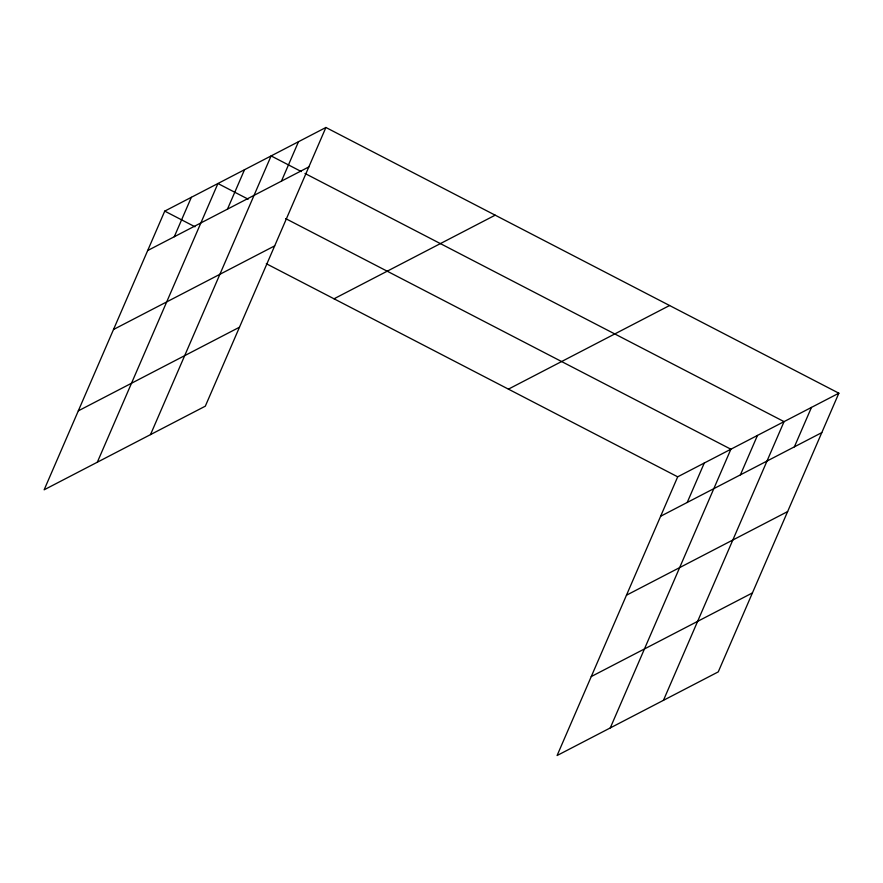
<?xml version="1.0" encoding="UTF-8"?>
<svg xmlns="http://www.w3.org/2000/svg" width="883" height="883" viewBox="0 0 883 883"><rect width="100%" height="100%" fill="white"/><g stroke="black" fill="none" stroke-linecap="round" stroke-linejoin="round"><path stroke-width="1.32" d="M325.904 127.483L164.746 211.114L44.15 489.8L205.309 406.18L325.904 127.483L838.85 393.2L718.254 671.886L557.096 755.517L677.691 476.82L838.85 393.2M174.282 236.743L191.346 197.317M97.329 462.206L217.935 183.521L248.156 199.172M227.461 209.15L244.525 169.724M150.507 434.613L271.114 155.916L301.335 171.578M281.445 181.136L298.509 141.699M687.217 502.46L704.281 463.023M610.274 727.912L730.881 449.226L285.639 218.587M740.407 474.855L757.471 435.429M663.453 700.318L784.06 421.632L304.966 173.454M794.391 446.842L811.455 407.416M147.682 250.54L308.84 166.92M113.521 329.502L274.679 245.871M78.322 410.849L239.47 327.218M334.017 298.796L495.175 215.176M508.42 389.138L669.579 305.507M660.627 516.257L821.786 432.626M626.466 595.208L787.625 511.577M591.257 676.555L752.415 592.935M164.746 211.114L194.977 226.776M266.313 263.719L677.691 476.82"/></g></svg>
